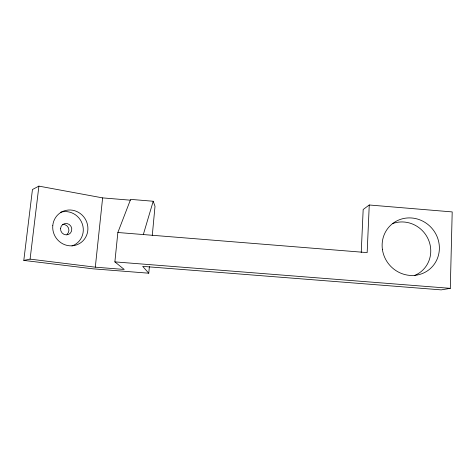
<?xml version="1.0" encoding="UTF-8"?>
<svg xmlns="http://www.w3.org/2000/svg" width="476" height="476" viewBox="0 0 476 476"><rect width="100%" height="100%" fill="white"/><g stroke="black" fill="none" stroke-linecap="round" stroke-linejoin="round"><path stroke-width="0.71" d="M149.381 266.584L148.762 273.2L142.705 266.37L441.21 289.878L450.296 288.343L452.2 211.915L369.257 204.989L363.176 209.494L361.23 252.47M369.257 204.989L367.157 252.607L117.858 232.502L114.877 261.883L124.212 269.452L95.307 267.179L30.089 259.134L23.8 260.408L32.457 189.513L38.901 186.122L102.626 197.891L130.335 200.182M152.261 235.691L155.009 206.275L153.207 201.247L130.608 199.379L117.858 232.502M95.307 267.179L102.626 197.891M30.089 259.134L38.901 186.122M143.324 234.555L153.207 201.247M114.877 261.883L450.296 288.343M148.762 273.2L92.999 268.827L23.8 260.408M62.368 224.398A5.73 5.522 55.1 0 1 66.961 234.436M60.387 212.308A17.832 17.154 56.4 0 1 82.306 223.91A17.832 17.154 56.4 0 1 71.977 245.937M392.367 223.678A28.316 27.072 48.7 0 1 428.388 239.577A28.316 27.072 48.7 0 1 414.798 275.402M382.442 249.686A29.387 28.036 48.5 0 0 428.632 270.005A29.387 28.036 48.5 0 0 421.189 220.394A29.387 28.036 48.5 0 0 382.442 249.686M60.547 228.522A5.795 5.575 56.5 0 0 68.603 234.424A5.795 5.575 56.5 0 0 69.365 224.571A5.795 5.575 56.5 0 0 60.547 228.522M52.782 225.576A18.142 17.398 58.3 0 0 77.659 244.485A18.142 17.398 58.3 0 0 80.492 213.682A18.142 17.398 58.3 0 0 52.782 225.576"/></g></svg>
